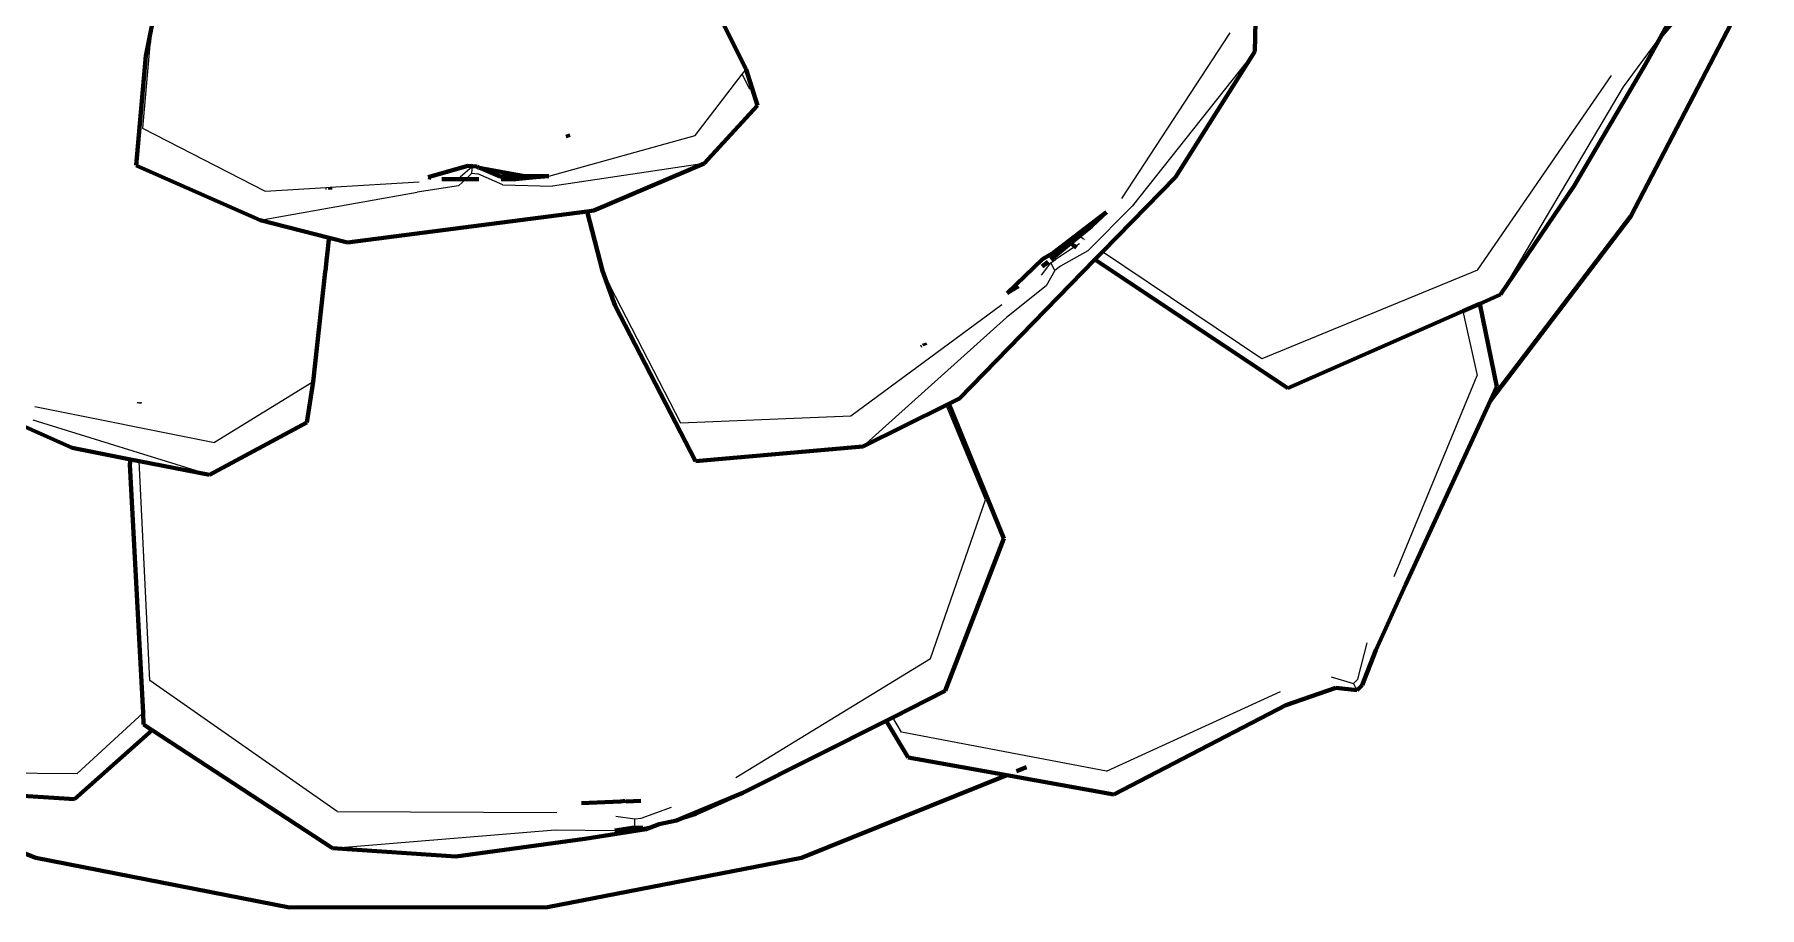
# Model space of a CAD drawing. Header units: millimetres. Extents: x 4307 to 31003, y 2809 to 20009.
# Drawn here: x 13529.1 to 13620.4, y 8862.9 to 8909.1 of the extents above; entities that cross this region are included whole.
import ezdxf

# ---------------------------------------------------------------- set-up
doc = ezdxf.new("R2010")
doc.units = ezdxf.units.MM
doc.layers.add('ProfileEdges', color=7, linetype='Continuous')

msp = doc.modelspace()

# ---------------------------------------------------------------- linework, layer by layer
for p, q in [((13535.318, 8909.845), (13535.187, 8908.607)), ((13535.172, 8908.565), (13534.782, 8904.162)), ((13535.172, 8908.565), (13535.187, 8908.607)), ((13586.632, 8900.429), (13592.371, 8909.211)), ((13613.213, 8906.338), (13615.231, 8909.091)), ((13593.689, 8908.223), (13587.186, 8900.021)), ((13564.047, 8903.757), (13566.539, 8907.012)), ((13566.539, 8907.012), (13566.735, 8907.269)), ((13566.539, 8907.012), (13566.922, 8906.216)), ((13605.47, 8896.628), (13612.573, 8906.947)), ((13606.689, 8895.333), (13613.213, 8906.338)), ((13534.782, 8904.162), (13541.271, 8900.815)), ((13556.286, 8901.616), (13564.047, 8903.757)), ((13564.52, 8902.29), (13556.493, 8901.083)), ((13544.718, 8901.023), (13549.434, 8901.309)), ((13551.899, 8901.454), (13551.517, 8901.091)), ((13551.602, 8901.57), (13552.249, 8902.144)), ((13552.224, 8901.762), (13551.899, 8901.454)), ((13552.224, 8901.762), (13552.249, 8902.144)), ((13552.224, 8901.762), (13552.527, 8901.738)), ((13553.863, 8901.143), (13552.527, 8901.738)), ((13541, 8899.286), (13549.315, 8900.757)), ((13541.271, 8900.815), (13544.507, 8901.01)), ((13544.507, 8901.01), (13544.718, 8901.023)), ((13544.507, 8900.902), (13544.507, 8901.01)), ((13551.517, 8901.091), (13549.315, 8900.757)), ((13553.863, 8901.143), (13556.493, 8901.083)), ((13584.837, 8897.66), (13587.186, 8900.021)), ((13584.173, 8897.881), (13583.127, 8897.193)), ((13584.837, 8897.66), (13583.386, 8896.841)), ((13584.404, 8898.032), (13584.173, 8897.881)), ((13584.625, 8898.27), (13584.38, 8898.435)), ((13584.682, 8898.231), (13584.653, 8898.251)), ((13594.057, 8891.933), (13585.62, 8897.601)), ((13582.391, 8896.36), (13582.874, 8897.012)), ((13582.874, 8897.012), (13583.127, 8897.193)), ((13583.087, 8896.619), (13582.874, 8897.012)), ((13583.386, 8896.841), (13583.087, 8896.619)), ((13559.133, 8896.589), (13559.516, 8895.841)), ((13559.526, 8895.801), (13559.516, 8895.841)), ((13559.526, 8895.801), (13563.258, 8888.532)), ((13582.623, 8895.796), (13580.528, 8894.126)), ((13583.087, 8896.619), (13582.623, 8895.796)), ((13605.47, 8896.628), (13594.057, 8891.933)), ((13572.28, 8888.908), (13580.275, 8894.803)), ((13580.528, 8894.126), (13572.921, 8887.293)), ((13604.689, 8894.452), (13605.451, 8891.041)), ((13576.049, 8892.535), (13576, 8892.653)), ((13543.805, 8890.709), (13538.589, 8887.5)), ((13601.067, 8880.394), (13605.451, 8891.041)), ((13529.073, 8889.413), (13538.589, 8887.5)), ((13534.701, 8889.637), (13534.69, 8889.569)), ((13579.421, 8884.468), (13577.327, 8889.477)), ((13538.325, 8885.777), (13528.978, 8888.68)), ((13563.258, 8888.532), (13572.28, 8888.908)), ((13535.168, 8874.881), (13534.591, 8886.512)), ((13576.503, 8876.06), (13579.421, 8884.468)), ((13599.13, 8874.954), (13599.635, 8876.882)), ((13566.203, 8869.748), (13576.503, 8876.06)), ((13545.077, 8867.939), (13535.168, 8874.881)), ((13597.715, 8875.075), (13598.912, 8874.724)), ((13599.13, 8874.954), (13598.912, 8874.724)), ((13585.818, 8870.088), (13595.032, 8874.304)), ((13599.098, 8874.376), (13598.912, 8874.724)), ((13534.809, 8873.172), (13531.324, 8869.958)), ((13574.978, 8872.147), (13574.514, 8872.932)), ((13585.818, 8870.088), (13574.978, 8872.147)), ((13521.121, 8870.032), (13531.324, 8869.958)), ((13545.077, 8867.939), (13556.719, 8867.89)), ((13559.849, 8867.7), (13560.842, 8867.553)), ((13560.842, 8867.553), (13561.191, 8867.597)), ((13560.848, 8867.078), (13560.842, 8867.553)), ((13561.191, 8867.597), (13562.796, 8868.168)), ((13544.834, 8865.995), (13556.631, 8866.979)), ((13556.631, 8866.979), (13559.794, 8866.939)), ((13560.848, 8867.018), (13560.848, 8867.078)), ((13562.139, 8867.27), (13561.268, 8867.073))]:
    msp.add_line(p, q)
at = {"layer": 'ProfileEdges', "lineweight": 211}
for p, q in [((13593.819, 8914.647), (13593.689, 8908.223)), ((13613.586, 8899.491), (13620.407, 8912.581)), ((13566.735, 8907.269), (13564.355, 8912.045)), ((13534.954, 8907.984), (13535.318, 8909.845)), ((13615.231, 8909.091), (13615.797, 8910.129)), ((13615.994, 8909.979), (13615.231, 8909.091)), ((13614.361, 8907.545), (13615.231, 8909.091)), ((13534.954, 8907.984), (13534.437, 8902.168)), ((13593.689, 8908.223), (13589.476, 8901.553)), ((13567.337, 8905.358), (13566.735, 8907.269)), ((13614.361, 8907.545), (13610.599, 8901.089)), ((13567.337, 8905.358), (13564.52, 8902.29)), ((13557.289, 8903.834), (13557.332, 8903.666)), ((13541, 8899.286), (13534.437, 8902.168)), ((13552.004, 8902.152), (13549.902, 8901.552)), ((13552.249, 8902.144), (13552.004, 8902.152)), ((13564.52, 8902.29), (13558.67, 8899.785)), ((13549.902, 8901.552), (13550.071, 8901.518)), ((13550.625, 8901.452), (13551.899, 8901.454)), ((13551.899, 8901.454), (13552.584, 8901.455)), ((13552.249, 8902.144), (13552.502, 8902.116)), ((13552.58, 8902.055), (13552.502, 8902.116)), ((13552.58, 8902.055), (13552.697, 8902.034)), ((13552.697, 8902.034), (13553.724, 8901.6)), ((13552.697, 8902.034), (13555.005, 8901.608)), ((13553.724, 8901.6), (13555.005, 8901.608)), ((13555.412, 8901.533), (13553.724, 8901.6)), ((13553.768, 8901.456), (13554.537, 8901.457)), ((13554.537, 8901.457), (13555.412, 8901.533)), ((13555.005, 8901.608), (13556.286, 8901.616)), ((13555.005, 8901.608), (13555.412, 8901.533)), ((13555.412, 8901.533), (13556.286, 8901.616)), ((13589.476, 8901.553), (13585.62, 8897.601)), ((13544.719, 8900.907), (13544.718, 8901.023)), ((13610.599, 8901.089), (13606.689, 8895.333)), ((13558.331, 8899.741), (13545.638, 8898.099)), ((13558.67, 8899.785), (13558.331, 8899.741)), ((13558.331, 8899.741), (13559.133, 8896.589)), ((13583.039, 8897.568), (13585.834, 8899.696)), ((13585.031, 8898.969), (13585.834, 8899.696)), ((13606.163, 8889.72), (13613.586, 8899.491)), ((13544.661, 8898.349), (13541, 8899.286)), ((13584.38, 8898.435), (13585.031, 8898.969)), ((13544.525, 8897.147), (13544.591, 8897.739)), ((13544.591, 8897.739), (13544.634, 8898.108)), ((13544.634, 8898.108), (13544.661, 8898.349)), ((13545.638, 8898.099), (13544.661, 8898.349)), ((13582.876, 8897.199), (13583.915, 8898.053)), ((13583.915, 8898.053), (13584.38, 8898.435)), ((13583.915, 8898.053), (13584.173, 8897.881)), ((13584.173, 8897.881), (13584.237, 8897.838)), ((13585.62, 8897.601), (13585.215, 8897.186)), ((13544.478, 8896.721), (13544.456, 8896.534)), ((13544.483, 8896.771), (13544.478, 8896.721)), ((13544.525, 8897.118), (13544.483, 8896.771)), ((13544.525, 8897.118), (13544.525, 8897.147)), ((13585.215, 8897.186), (13578.038, 8889.83)), ((13582.431, 8897.211), (13580.57, 8895.407)), ((13582.412, 8896.819), (13582.728, 8897.078)), ((13583.039, 8897.568), (13582.431, 8897.211)), ((13585.215, 8897.186), (13595.435, 8890.372)), ((13544.456, 8896.534), (13543.805, 8890.709)), ((13559.133, 8896.589), (13559.805, 8894.734)), ((13581.085, 8895.73), (13581.156, 8895.788)), ((13580.57, 8895.407), (13581.085, 8895.73)), ((13605.594, 8894.85), (13604.689, 8894.452)), ((13606.689, 8895.333), (13605.594, 8894.85)), ((13605.594, 8894.85), (13606.503, 8890.456)), ((13559.805, 8894.734), (13564.059, 8886.512)), ((13604.689, 8894.452), (13595.435, 8890.372)), ((13531.056, 8887.208), (13516.65, 8893.673)), ((13576.176, 8892.76), (13576.229, 8892.631)), ((13543.482, 8888.556), (13543.805, 8890.709)), ((13606.503, 8890.456), (13606.163, 8889.72)), ((13534.593, 8889.641), (13534.582, 8889.566)), ((13577.327, 8889.477), (13572.921, 8887.293)), ((13577.483, 8889.555), (13577.327, 8889.477)), ((13578.038, 8889.83), (13577.483, 8889.555)), ((13577.483, 8889.555), (13580.396, 8882.412)), ((13606.163, 8889.72), (13601.654, 8879.952)), ((13543.482, 8888.556), (13538.325, 8885.777)), ((13534.143, 8886.6), (13531.056, 8887.208)), ((13572.921, 8887.293), (13564.059, 8886.512)), ((13534.143, 8886.6), (13534.102, 8886.327)), ((13534.102, 8886.327), (13534.809, 8873.172)), ((13534.591, 8886.512), (13534.143, 8886.6)), ((13538.325, 8885.777), (13534.591, 8886.512)), ((13580.396, 8882.412), (13577.288, 8874.331)), ((13600.084, 8876.497), (13601.654, 8879.952)), ((13600.084, 8876.497), (13599.363, 8874.646)), ((13577.288, 8874.331), (13574.514, 8872.932)), ((13595.33, 8873.575), (13597.968, 8874.49)), ((13599.098, 8874.376), (13597.968, 8874.49)), ((13599.098, 8874.376), (13599.363, 8874.646)), ((13534.809, 8873.172), (13534.831, 8872.556)), ((13574.514, 8872.932), (13574.16, 8872.754)), ((13595.33, 8873.575), (13586.209, 8868.852)), ((13535.28, 8872.261), (13531.175, 8868.595)), ((13534.831, 8872.556), (13535.28, 8872.261)), ((13535.28, 8872.261), (13544.834, 8865.995)), ((13574.16, 8872.754), (13566.567, 8868.927)), ((13574.16, 8872.754), (13575.316, 8870.811)), ((13575.316, 8870.811), (13580.552, 8869.869)), ((13581.061, 8870.075), (13581.591, 8870.288)), ((13519.477, 8869.365), (13529.118, 8865.492)), ((13569.678, 8865.482), (13580.552, 8869.869)), ((13580.552, 8869.869), (13586.209, 8868.852)), ((13531.175, 8868.595), (13521.005, 8869.255)), ((13560.097, 8868.468), (13558.025, 8868.39)), ((13560.097, 8868.468), (13560.356, 8868.512)), ((13560.386, 8868.479), (13560.356, 8868.512)), ((13561.165, 8868.508), (13560.386, 8868.479)), ((13566.567, 8868.927), (13563.381, 8867.612)), ((13564.07, 8867.826), (13566.567, 8868.927)), ((13563.051, 8867.476), (13562.139, 8867.27)), ((13563.381, 8867.612), (13563.051, 8867.476)), ((13563.381, 8867.612), (13564.07, 8867.826)), ((13558.205, 8866.5), (13561.441, 8867.009)), ((13560.715, 8867.08), (13559.794, 8866.939)), ((13560.848, 8867.018), (13559.794, 8866.939)), ((13560.715, 8867.08), (13560.848, 8867.078)), ((13560.848, 8867.078), (13561.268, 8867.073)), ((13560.848, 8867.018), (13561.268, 8867.073)), ((13561.441, 8867.009), (13562.139, 8867.27)), ((13551.37, 8865.56), (13544.834, 8865.995)), ((13551.37, 8865.56), (13558.205, 8866.5)), ((13529.118, 8865.492), (13542.567, 8862.858)), ((13556.226, 8862.868), (13569.678, 8865.482)), ((13542.567, 8862.858), (13556.226, 8862.868))]:
    msp.add_line(p, q, dxfattribs=at)

doc.saveas('drawing.dxf')
